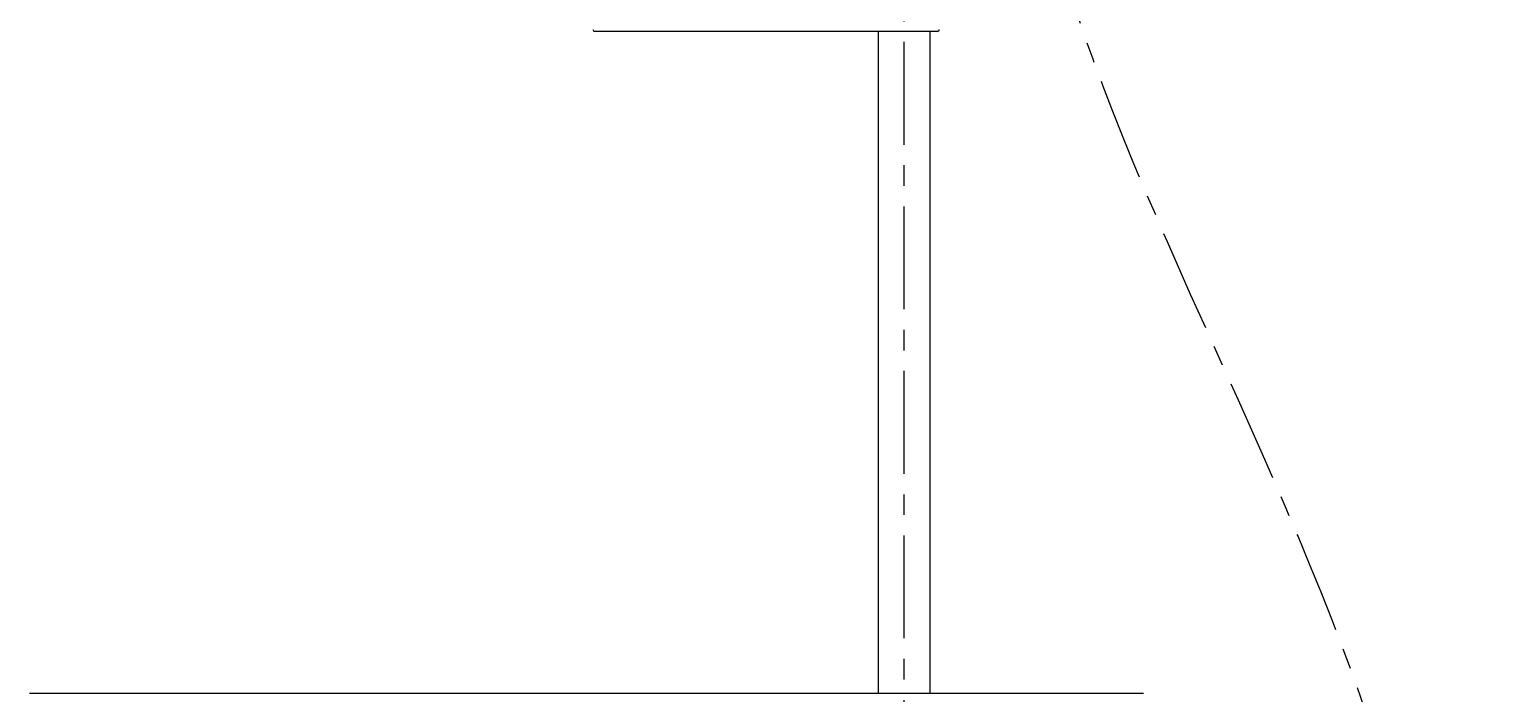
# Model space of a CAD drawing. Header units: millimetres. Extents: x 5066 to 5486, y -1867 to -1273.
# Drawn here: x 5147.2 to 5273.2, y -1703 to -1646.5 of the extents above; entities that cross this region are included whole.
import ezdxf

# ---------------------------------------------------------------- set-up
doc = ezdxf.new("R2010")
doc.units = ezdxf.units.MM
doc.header["$LTSCALE"] = 7
doc.header["$MEASUREMENT"] = 0
doc.linetypes.add('CENTER', pattern=[2, 1.25, -0.25, 0.25, -0.25])
doc.layers.add('CL', color=1, linetype='CENTER')
doc.layers.add('DWG', color=7, linetype='CONTINUOUS')

msp = doc.modelspace()

# ---------------------------------------------------------------- linework, layer by layer
at = {"layer": 'CL', "linetype": 'CENTER'}
msp.add_line((5221.62, -1507.54), (5221.62, -1755.52), dxfattribs=at)
at = {"layer": 'CL', "color": 1, "linetype": 'CENTER'}
msp.add_spline([(5221.62, -1755.52), (5224.42, -1775.94), (5253.46, -1764.62), (5258.08, -1696.79), (5231.3, -1623.63), (5231.02, -1621.27)], degree=3, dxfattribs=at)
at = {"layer": 'DWG'}
for p, q in [((5195.3, -1646.64), (5224.49, -1646.64)), ((5219.42, -1646.64), (5219.42, -1702.98)), ((5223.82, -1646.64), (5223.82, -1702.98)), ((5224.63, -1646.5), (5224.63, -1646.5)), ((5224.63, -1646.5), (5224.63, -1646.5)), ((5242.01, -1702.98), (5147.23, -1702.98))]:
    msp.add_line(p, q, dxfattribs=at)
for centre, radius, start, end in [((5195.3, -1646.5), 0.14, 177, 270), ((5224.49, -1646.5), 0.141, 269.7486, 359.7604), ((5224.49, -1646.5), 0.141, 269.7402, 359.7658), ((5224.49, -1646.5), 0.14, 0.0002, 3.0009), ((5224.49, -1646.5), 0.14, 0.0002, 3.0009)]:
    msp.add_arc(centre, radius, start, end, dxfattribs=at)
msp.add_open_spline([(5224.61, -1646.56), (5224.62, -1646.55), (5224.62, -1646.54), (5224.62, -1646.53), (5224.63, -1646.52), (5224.63, -1646.51), (5224.63, -1646.5)], degree=1, knots=[0.8162219, 0.8162219, 0.8633737, 0.914211, 0.9650483, 1.0174874, 1.0699264, 1.1223655, 1.1223655], dxfattribs=at)

doc.saveas('drawing.dxf')
